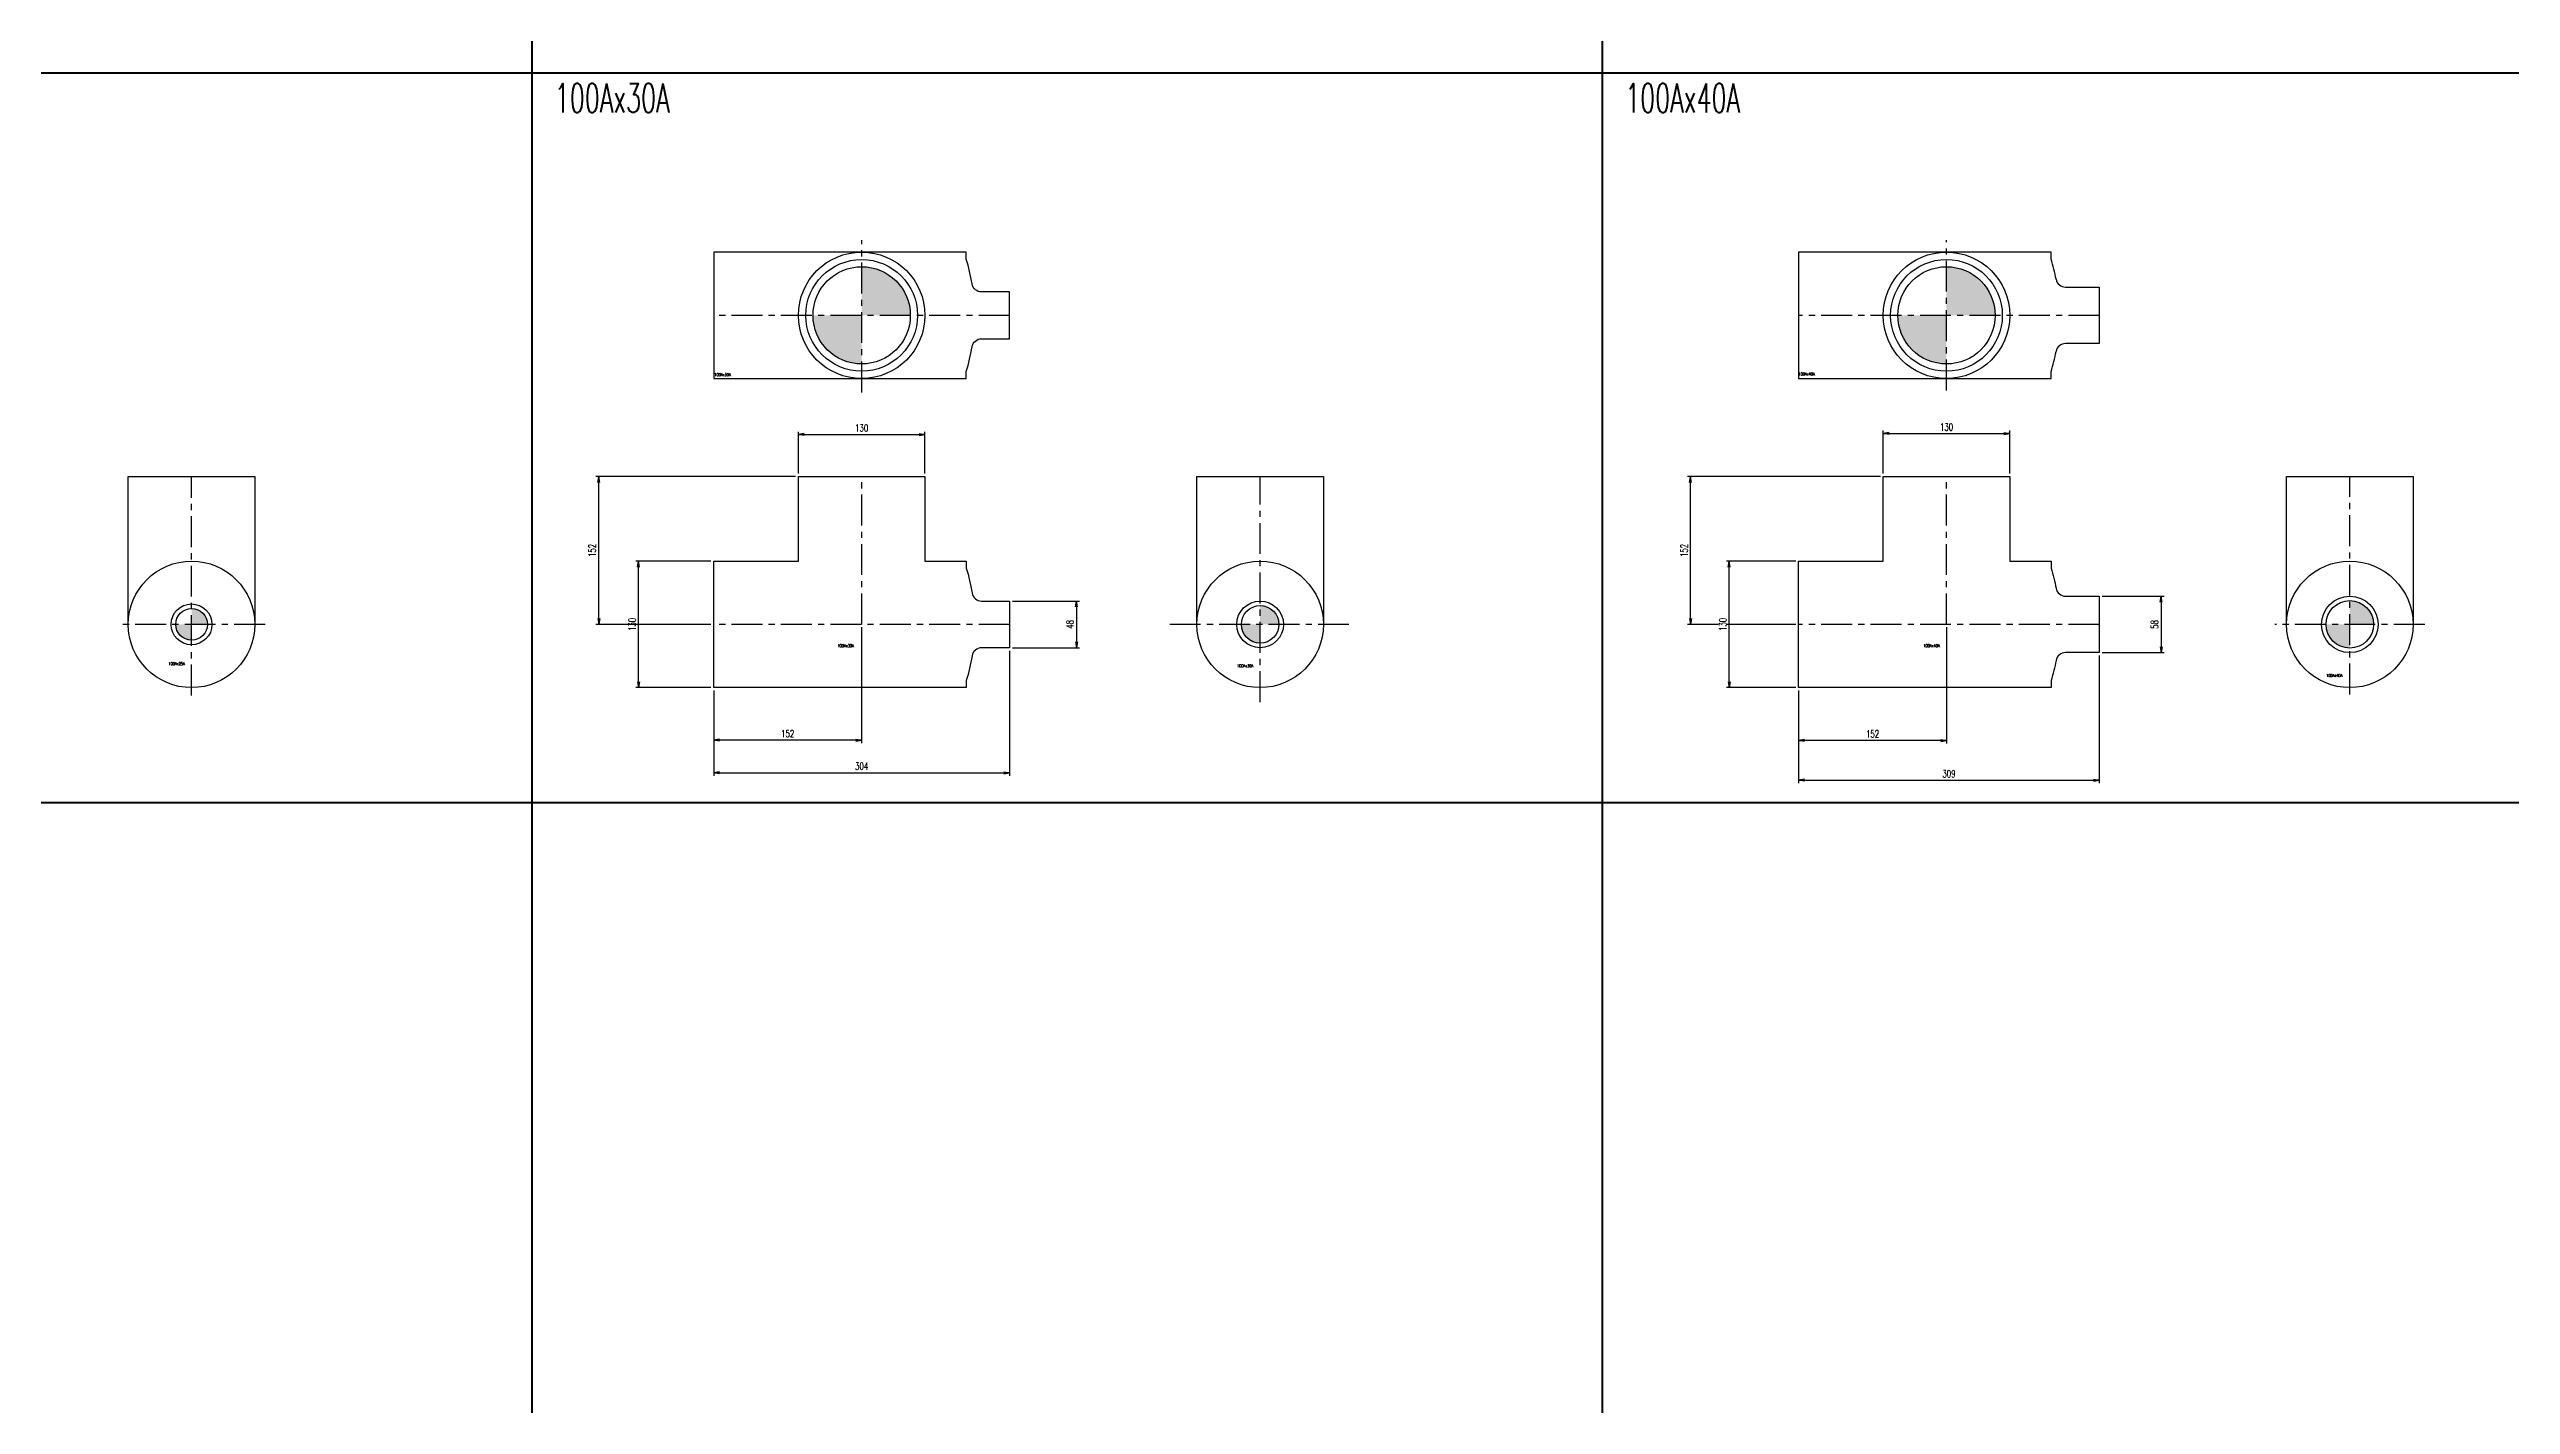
# Model space of a CAD drawing. Header units: millimetres. Extents: x 1711 to 90196, y -23291 to 8516.
# Drawn here: x 84200 to 86730, y -1022 to 372 of the extents above; entities that cross this region are included whole.
import ezdxf
from ezdxf.enums import TextEntityAlignment as Align

# ---------------------------------------------------------------- set-up
doc = ezdxf.new("R2010")
doc.units = ezdxf.units.MM
doc.header["$PDMODE"] = 35
doc.linetypes.add('CENTER', pattern=[50.8, 31.75, -6.35, 6.35, -6.35])
doc.layers.add('line', color=153, linetype='Continuous', lineweight=50)
for name, color, linetype in [('寸法', 2, 'Continuous'), ('配管-CVP', 4, 'Continuous'), ('＃配管（PVC)', 21, 'Continuous')]:
    doc.layers.add(name, color=color, linetype=linetype)
doc.styles.add('kpk', font='romans.shx', dxfattribs={"width": 0.7, "bigfont": 'extfont2.shx'})
doc.styles.get("Standard").update_dxf_attribs({"font": 'romans.shx', "bigfont": 'extfont.shx'})
doc.dimstyles.new('KPK-3', dxfattribs={"dimscale": 3, "dimtxt": 2.5, "dimasz": 2, "dimexe": 1, "dimexo": 1, "dimgap": 1, "dimtad": 3, "dimdec": 1, "dimdsep": 46, "dimtxsty": 'kpk', "dimblk": 'OPEN', "dimcen": 2.5, "dimclrd": 2, "dimclre": 2, "dimclrt": 4, "dimadec": 1, "dimazin": 2, "dimtfac": 1, "dimtdec": 1, "dimtmove": 0, "dimatfit": 2, "dimldrblk": 'OPEN', "dimfxl": 0, "dimlwd": -1, "dimlwe": -1, "dimarcsym": 0})

# ---------------------------------------------------------------- blocks, each defined once
blk = doc.blocks.new('_Open')
at = {"color": 0, "linetype": 'ByBlock', "lineweight": -2}
for p, q in [((-1, 0.17), (0, 0)), ((-1, -0.17), (0, 0)), ((0, 0), (-1, 0))]:
    blk.add_line(p, q, dxfattribs=at)
blk = doc.blocks.new('*D1989')
at = {"layer": 'Defpoints', "color": 0, "transparency": 16777216}
for p in [(84805.7, -154.4), (84882.9, -154.4), (84882.9, -284.4)]:
    blk.add_point(p, dxfattribs=at)
at = {"layer": '寸法', "color": 2, "transparency": 16777216}
for p, q in [((84879.9, -154.4), (84802.7, -154.4)), ((84805.7, -278.4), (84805.7, -160.4)), ((84879.9, -284.4), (84802.7, -284.4))]:
    blk.add_line(p, q, dxfattribs=at)
at = {"layer": '寸法', "color": 2, "transparency": 16777216, "xscale": 6, "yscale": 6, "zscale": 6}
for p, rotation in [((84805.7, -154.4), 90), ((84805.7, -284.4), 270)]:
    blk.add_blockref('_Open', p, dxfattribs=dict(at, rotation=rotation))
at = {"layer": '寸法', "color": 4, "transparency": 16777216, "insert": (84799, -219.4), "char_height": 7.5, "attachment_point": 5, "rotation": 90, "style": 'kpk', "bg_fill": 3, "box_fill_scale": 1.1, "bg_fill_color": 256, "bg_fill_true_color": 13158600, "bg_fill_transparency": 0}
blk.add_mtext('130', dxfattribs=at)
blk = doc.blocks.new('*D1990')
at = {"layer": 'Defpoints', "color": 0, "transparency": 16777216}
for p in [(84764.7, -67.4), (84969.9, -67.4), (84882.9, -219.4)]:
    blk.add_point(p, dxfattribs=at)
at = {"layer": '寸法', "color": 2, "transparency": 16777216}
for p, q in [((84966.9, -67.4), (84761.7, -67.4)), ((84764.7, -213.4), (84764.7, -73.4)), ((84879.9, -219.4), (84761.7, -219.4))]:
    blk.add_line(p, q, dxfattribs=at)
at = {"layer": '寸法', "color": 2, "transparency": 16777216, "xscale": 6, "yscale": 6, "zscale": 6}
for p, rotation in [((84764.7, -67.4), 90), ((84764.7, -219.4), 270)]:
    blk.add_blockref('_Open', p, dxfattribs=dict(at, rotation=rotation))
at = {"layer": '寸法', "color": 4, "transparency": 16777216, "insert": (84758, -143.4), "char_height": 7.5, "attachment_point": 5, "rotation": 90, "style": 'kpk', "bg_fill": 3, "box_fill_scale": 1.1, "bg_fill_color": 256, "bg_fill_true_color": 13158600, "bg_fill_transparency": 0}
blk.add_mtext('152', dxfattribs=at)
blk = doc.blocks.new('*D1991')
at = {"layer": 'Defpoints', "color": 0, "transparency": 16777216}
for p in [(85034.9, -219.4), (84882.9, -284.4), (84882.9, -338.5)]:
    blk.add_point(p, dxfattribs=at)
at = {"layer": '寸法', "color": 2, "transparency": 16777216}
for p, q in [((85034.9, -222.4), (85034.9, -341.5)), ((84882.9, -287.4), (84882.9, -341.5)), ((85028.9, -338.5), (84888.9, -338.5))]:
    blk.add_line(p, q, dxfattribs=at)
at = {"layer": '寸法', "color": 2, "transparency": 16777216, "xscale": 6, "yscale": 6, "zscale": 6, "rotation": 180}
blk.add_blockref('_Open', (84882.9, -338.5), dxfattribs=at)
at = {"layer": '寸法', "color": 2, "transparency": 16777216, "xscale": 6, "yscale": 6, "zscale": 6}
blk.add_blockref('_Open', (85034.9, -338.5), dxfattribs=at)
at = {"layer": '寸法', "color": 4, "transparency": 16777216, "insert": (84958.9, -331.7), "char_height": 7.5, "attachment_point": 5, "style": 'kpk', "bg_fill": 3, "box_fill_scale": 1.1, "bg_fill_color": 256, "bg_fill_true_color": 13158600, "bg_fill_transparency": 0}
blk.add_mtext('152', dxfattribs=at)
blk = doc.blocks.new('*D1992')
at = {"layer": 'Defpoints', "color": 0, "transparency": 16777216}
for p in [(85186.9, -195.4), (85186.9, -243.4), (85255.8, -243.4)]:
    blk.add_point(p, dxfattribs=at)
at = {"layer": '寸法', "color": 2, "transparency": 16777216}
for p, q in [((85189.9, -195.4), (85258.8, -195.4)), ((85255.8, -201.4), (85255.8, -237.4)), ((85189.9, -243.4), (85258.8, -243.4))]:
    blk.add_line(p, q, dxfattribs=at)
at = {"layer": '寸法', "color": 2, "transparency": 16777216, "xscale": 6, "yscale": 6, "zscale": 6}
for p, rotation in [((85255.8, -195.4), 90), ((85255.8, -243.4), 270)]:
    blk.add_blockref('_Open', p, dxfattribs=dict(at, rotation=rotation))
at = {"layer": '寸法', "color": 4, "transparency": 16777216, "insert": (85249, -219.4), "char_height": 7.5, "attachment_point": 5, "rotation": 90, "style": 'kpk', "bg_fill": 3, "box_fill_scale": 1.1, "bg_fill_color": 256, "bg_fill_true_color": 13158600, "bg_fill_transparency": 0}
blk.add_mtext('48', dxfattribs=at)
blk = doc.blocks.new('*D1993')
at = {"layer": 'Defpoints', "color": 0, "transparency": 16777216}
for p in [(85186.9, -243.4), (84882.9, -284.4), (85186.9, -371.9)]:
    blk.add_point(p, dxfattribs=at)
at = {"layer": '寸法', "color": 2, "transparency": 16777216}
for p, q in [((85186.9, -246.4), (85186.9, -374.9)), ((84882.9, -287.4), (84882.9, -374.9)), ((84888.9, -371.9), (85180.9, -371.9))]:
    blk.add_line(p, q, dxfattribs=at)
at = {"layer": '寸法', "color": 2, "transparency": 16777216, "xscale": 6, "yscale": 6, "zscale": 6, "rotation": 180}
blk.add_blockref('_Open', (84882.9, -371.9), dxfattribs=at)
at = {"layer": '寸法', "color": 2, "transparency": 16777216, "xscale": 6, "yscale": 6, "zscale": 6}
blk.add_blockref('_Open', (85186.9, -371.9), dxfattribs=at)
at = {"layer": '寸法', "color": 4, "transparency": 16777216, "insert": (85034.9, -365.1), "char_height": 7.5, "attachment_point": 5, "style": 'kpk', "bg_fill": 3, "box_fill_scale": 1.1, "bg_fill_color": 256, "bg_fill_true_color": 13158600, "bg_fill_transparency": 0}
blk.add_mtext('304', dxfattribs=at)
blk = doc.blocks.new('*D1994')
at = {"layer": 'Defpoints', "color": 0, "transparency": 16777216}
for p in [(85886.7, -67.4), (86084.7, -67.4), (85997.7, -219.4)]:
    blk.add_point(p, dxfattribs=at)
at = {"layer": '寸法', "color": 2, "transparency": 16777216}
for p, q in [((86081.7, -67.4), (85883.7, -67.4)), ((85886.7, -213.4), (85886.7, -73.4)), ((85994.7, -219.4), (85883.7, -219.4))]:
    blk.add_line(p, q, dxfattribs=at)
at = {"layer": '寸法', "color": 2, "transparency": 16777216, "xscale": 6, "yscale": 6, "zscale": 6}
for p, rotation in [((85886.7, -67.4), 90), ((85886.7, -219.4), 270)]:
    blk.add_blockref('_Open', p, dxfattribs=dict(at, rotation=rotation))
at = {"layer": '寸法', "color": 4, "transparency": 16777216, "insert": (85880, -143.4), "char_height": 7.5, "attachment_point": 5, "rotation": 90, "style": 'kpk', "bg_fill": 3, "box_fill_scale": 1.1, "bg_fill_color": 256, "bg_fill_true_color": 13158600, "bg_fill_transparency": 0}
blk.add_mtext('152', dxfattribs=at)
blk = doc.blocks.new('*D1995')
at = {"layer": 'Defpoints', "color": 0, "transparency": 16777216}
for p in [(85099.9, -24.3), (84969.9, -67.4), (85099.9, -67.4)]:
    blk.add_point(p, dxfattribs=at)
at = {"layer": '寸法', "color": 2, "transparency": 16777216}
for p, q in [((84969.9, -64.4), (84969.9, -21.3)), ((84975.9, -24.3), (85093.9, -24.3)), ((85099.9, -64.4), (85099.9, -21.3))]:
    blk.add_line(p, q, dxfattribs=at)
at = {"layer": '寸法', "color": 2, "transparency": 16777216, "xscale": 6, "yscale": 6, "zscale": 6, "rotation": 180}
blk.add_blockref('_Open', (84969.9, -24.3), dxfattribs=at)
at = {"layer": '寸法', "color": 2, "transparency": 16777216, "xscale": 6, "yscale": 6, "zscale": 6}
blk.add_blockref('_Open', (85099.9, -24.3), dxfattribs=at)
at = {"layer": '寸法', "color": 4, "transparency": 16777216, "insert": (85034.9, -17.5), "char_height": 7.5, "attachment_point": 5, "style": 'kpk', "bg_fill": 3, "box_fill_scale": 1.1, "bg_fill_color": 256, "bg_fill_true_color": 13158600, "bg_fill_transparency": 0}
blk.add_mtext('130', dxfattribs=at)
blk = doc.blocks.new('*D1996')
at = {"layer": 'Defpoints', "color": 0, "transparency": 16777216}
for p in [(85926.5, -154.4), (85997.7, -154.4), (85997.7, -284.4)]:
    blk.add_point(p, dxfattribs=at)
at = {"layer": '寸法', "color": 2, "transparency": 16777216}
for p, q in [((85994.7, -154.4), (85923.5, -154.4)), ((85926.5, -278.4), (85926.5, -160.4)), ((85994.7, -284.4), (85923.5, -284.4))]:
    blk.add_line(p, q, dxfattribs=at)
at = {"layer": '寸法', "color": 2, "transparency": 16777216, "xscale": 6, "yscale": 6, "zscale": 6}
for p, rotation in [((85926.5, -154.4), 90), ((85926.5, -284.4), 270)]:
    blk.add_blockref('_Open', p, dxfattribs=dict(at, rotation=rotation))
at = {"layer": '寸法', "color": 4, "transparency": 16777216, "insert": (85919.8, -219.4), "char_height": 7.5, "attachment_point": 5, "rotation": 90, "style": 'kpk', "bg_fill": 3, "box_fill_scale": 1.1, "bg_fill_color": 256, "bg_fill_true_color": 13158600, "bg_fill_transparency": 0}
blk.add_mtext('130', dxfattribs=at)
blk = doc.blocks.new('*D1997')
at = {"layer": 'Defpoints', "color": 0, "transparency": 16777216}
for p in [(86149.7, -219.4), (85997.7, -284.4), (85997.7, -338.8)]:
    blk.add_point(p, dxfattribs=at)
at = {"layer": '寸法', "color": 2, "transparency": 16777216}
for p, q in [((86149.7, -222.4), (86149.7, -341.8)), ((85997.7, -287.4), (85997.7, -341.8)), ((86143.7, -338.8), (86003.7, -338.8))]:
    blk.add_line(p, q, dxfattribs=at)
at = {"layer": '寸法', "color": 2, "transparency": 16777216, "xscale": 6, "yscale": 6, "zscale": 6, "rotation": 180}
blk.add_blockref('_Open', (85997.7, -338.8), dxfattribs=at)
at = {"layer": '寸法', "color": 2, "transparency": 16777216, "xscale": 6, "yscale": 6, "zscale": 6}
blk.add_blockref('_Open', (86149.7, -338.8), dxfattribs=at)
at = {"layer": '寸法', "color": 4, "transparency": 16777216, "insert": (86073.7, -332), "char_height": 7.5, "attachment_point": 5, "style": 'kpk', "bg_fill": 3, "box_fill_scale": 1.1, "bg_fill_color": 256, "bg_fill_true_color": 13158600, "bg_fill_transparency": 0}
blk.add_mtext('152', dxfattribs=at)
blk = doc.blocks.new('*D1998')
at = {"layer": 'Defpoints', "color": 0, "transparency": 16777216}
for p in [(86306.7, -190.4), (86306.7, -248.4), (86370.2, -248.4)]:
    blk.add_point(p, dxfattribs=at)
at = {"layer": '寸法', "color": 2, "transparency": 16777216}
for p, q in [((86309.7, -190.4), (86373.2, -190.4)), ((86370.2, -196.4), (86370.2, -242.4)), ((86309.7, -248.4), (86373.2, -248.4))]:
    blk.add_line(p, q, dxfattribs=at)
at = {"layer": '寸法', "color": 2, "transparency": 16777216, "xscale": 6, "yscale": 6, "zscale": 6}
for p, rotation in [((86370.2, -190.4), 90), ((86370.2, -248.4), 270)]:
    blk.add_blockref('_Open', p, dxfattribs=dict(at, rotation=rotation))
at = {"layer": '寸法', "color": 4, "transparency": 16777216, "insert": (86363.5, -219.4), "char_height": 7.5, "attachment_point": 5, "rotation": 90, "style": 'kpk', "bg_fill": 3, "box_fill_scale": 1.1, "bg_fill_color": 256, "bg_fill_true_color": 13158600, "bg_fill_transparency": 0}
blk.add_mtext('58', dxfattribs=at)
blk = doc.blocks.new('*D1999')
at = {"layer": 'Defpoints', "color": 0, "transparency": 16777216}
for p in [(86306.7, -248.4), (85997.7, -284.4), (86306.7, -379.6)]:
    blk.add_point(p, dxfattribs=at)
at = {"layer": '寸法', "color": 2, "transparency": 16777216}
for p, q in [((86306.7, -251.4), (86306.7, -382.6)), ((85997.7, -287.4), (85997.7, -382.6)), ((86003.7, -379.6), (86300.7, -379.6))]:
    blk.add_line(p, q, dxfattribs=at)
at = {"layer": '寸法', "color": 2, "transparency": 16777216, "xscale": 6, "yscale": 6, "zscale": 6, "rotation": 180}
blk.add_blockref('_Open', (85997.7, -379.6), dxfattribs=at)
at = {"layer": '寸法', "color": 2, "transparency": 16777216, "xscale": 6, "yscale": 6, "zscale": 6}
blk.add_blockref('_Open', (86306.7, -379.6), dxfattribs=at)
at = {"layer": '寸法', "color": 4, "transparency": 16777216, "insert": (86152.2, -372.9), "char_height": 7.5, "attachment_point": 5, "style": 'kpk', "bg_fill": 3, "box_fill_scale": 1.1, "bg_fill_color": 256, "bg_fill_true_color": 13158600, "bg_fill_transparency": 0}
blk.add_mtext('309', dxfattribs=at)
blk = doc.blocks.new('*D2001')
at = {"layer": 'Defpoints', "color": 0, "transparency": 16777216}
for p in [(86214.7, -23.2), (86084.7, -67.4), (86214.7, -67.4)]:
    blk.add_point(p, dxfattribs=at)
at = {"layer": '寸法', "color": 2, "transparency": 16777216}
for p, q in [((86084.7, -64.4), (86084.7, -20.2)), ((86090.7, -23.2), (86208.7, -23.2)), ((86214.7, -64.4), (86214.7, -20.2))]:
    blk.add_line(p, q, dxfattribs=at)
at = {"layer": '寸法', "color": 2, "transparency": 16777216, "xscale": 6, "yscale": 6, "zscale": 6, "rotation": 180}
blk.add_blockref('_Open', (86084.7, -23.2), dxfattribs=at)
at = {"layer": '寸法', "color": 2, "transparency": 16777216, "xscale": 6, "yscale": 6, "zscale": 6}
blk.add_blockref('_Open', (86214.7, -23.2), dxfattribs=at)
at = {"layer": '寸法', "color": 4, "transparency": 16777216, "insert": (86149.7, -16.5), "char_height": 7.5, "attachment_point": 5, "style": 'kpk', "bg_fill": 3, "box_fill_scale": 1.1, "bg_fill_color": 256, "bg_fill_true_color": 13158600, "bg_fill_transparency": 0}
blk.add_mtext('130', dxfattribs=at)
blk = doc.blocks.new('A$C8e9c73af')
at = {"layer": 'line'}
for p, q in [((12220, -100), (12220, -5360)), ((13320, -100), (13320, -5360))]:
    blk.add_line(p, q, dxfattribs=at)
for points in [[(0, -1260), (60, -1260), (1160, -1260), (2260, -1260), (3360, -1260), (4460, -1260), (5560, -1260), (6660, -1260), (7760, -1260), (8860, -1260), (8920, -1260), (10020, -1260), (11120, -1260), (12220, -1260), (13320, -1260), (14420, -1260), (15520, -1260), (16620, -1260), (17720, -1260)], [(0, -2010), (60, -2010), (1160, -2010), (2260, -2010), (3360, -2010), (4460, -2010), (5560, -2010), (6660, -2010), (7760, -2010), (8860, -2010), (8920, -2010), (10020, -2010), (11120, -2010), (12220, -2010), (13320, -2010), (14420, -2010), (15520, -2010), (16620, -2010), (17720, -2010)]]:
    blk.add_lwpolyline(points, dxfattribs=at)
at = {"layer": 'line', "char_height": 30, "attachment_point": 4}
for s, insert in [('{\\W0.6;100Ax30A}', (12243.6, -1285.9)), ('{\\W0.6;100Ax40A}', (13343.6, -1285.9))]:
    blk.add_mtext(s, dxfattribs=dict(at, insert=insert))
blk = doc.blocks.new('100Ax25A-TS_BT『L型』-側面')
at = {"layer": '＃配管（PVC)', "linetype": 'ByBlock'}
h = blk.add_hatch(color=252, dxfattribs=at)
h.dxf.hatch_style = 1
h.paths.add_polyline_path([(0, 0), (16.3, 0, 0.414214), (0, 16.3)])
h.paths.add_polyline_path([(-16.3, 0, 0.414214), (0, -16.3), (0, 0)])
at = {"layer": '＃配管（PVC)', "color": 2, "linetype": 'CENTER'}
for p, q in [((0, -73), (0, 152)), ((75.5, 0), (-75.5, 0))]:
    blk.add_line(p, q, dxfattribs=at)
at = {"layer": '＃配管（PVC)', "color": 0, "linetype": 'ByBlock'}
blk.add_lwpolyline([(-65, 0), (-65, 152), (65, 152), (65, 0)], dxfattribs=at)
for radius in [65, 21, 16.3]:
    blk.add_circle((0, 0), radius, dxfattribs=at)
at = {"layer": '＃配管（PVC)', "color": 6, "style": 'kpk', "width": 0.7}
blk.add_text('100Ax25A', height=3, dxfattribs=at).set_placement((-15.3, -39), align=Align.TOP_CENTER)
blk = doc.blocks.new('100Ax30A-TS_BT『L型』-上面')
at = {"layer": '＃配管（PVC)', "linetype": 'ByBlock'}
h = blk.add_hatch(color=252, dxfattribs=at)
h.dxf.hatch_style = 1
h.paths.add_polyline_path([(50, 0, 0.414214), (0, 50), (0, 0)])
h.paths.add_polyline_path([(0, 0), (-50, 0, 0.414214), (0, -50)])
at = {"layer": '＃配管（PVC)', "color": 2, "linetype": 'CENTER'}
for p, q in [((0, -79.2), (0, 77.2)), ((152, 0), (-152, 0))]:
    blk.add_line(p, q, dxfattribs=at)
at = {"layer": '＃配管（PVC)', "color": 0, "linetype": 'ByBlock'}
blk.add_lwpolyline([(123.3, 24, -0.367506), (113.4, 32.4, 0.032706), (107.5, 57.8), (107.5, 65), (-152, 65), (-152, -65), (107.5, -65), (107.5, -57.8, 0.032706), (113.4, -32.4, -0.367506), (123.3, -24), (152, -24), (152, 24)], format="xyb", close=True, dxfattribs=at)
for radius in [65, 57.4, 50]:
    blk.add_circle((0, 0), radius, dxfattribs=at)
at = {"layer": '＃配管（PVC)', "color": 6, "style": 'kpk', "width": 0.7}
blk.add_text('100Ax30A', height=3, dxfattribs=at).set_placement((-142.9, -59.5), align=Align.TOP_CENTER)
blk = doc.blocks.new('100Ax30A-TS_BT『L型』-正面')
at = {"layer": '＃配管（PVC)', "color": 2, "linetype": 'CENTER'}
for p, q in [((0, 0), (0, 152)), ((152, 0), (-152, 0))]:
    blk.add_line(p, q, dxfattribs=at)
at = {"layer": '＃配管（PVC)', "color": 0, "linetype": 'ByBlock'}
blk.add_lwpolyline([(123.3, -24, 0.367506), (113.4, -32.4, -0.032706), (107.5, -57.8), (107.5, -65), (-152, -65), (-152, 65), (-65, 65), (-65, 152), (65, 152), (65, 65), (107.5, 65), (107.5, 57.8, -0.032706), (113.4, 32.4, 0.367506), (123.3, 24), (152, 24), (152, -24)], format="xyb", close=True, dxfattribs=at)
at = {"layer": '＃配管（PVC)', "color": 6, "style": 'kpk', "width": 0.7}
blk.add_text('100Ax30A', height=3, dxfattribs=at).set_placement((-16.4, -20.5), align=Align.TOP_CENTER)
blk = doc.blocks.new('100Ax30A-TS_BT『L型』-側面')
at = {"layer": '＃配管（PVC)', "linetype": 'ByBlock'}
h = blk.add_hatch(color=252, dxfattribs=at)
h.dxf.hatch_style = 1
h.paths.add_polyline_path([(0, 0), (19.3, 0, 0.414214), (0, 19.3)])
h.paths.add_polyline_path([(0, 0), (-19.3, 0, 0.414214), (0, -19.3)])
at = {"layer": '＃配管（PVC)', "color": 2, "linetype": 'CENTER'}
for p, q in [((0, -80), (0, 152)), ((91.3, 0), (-93.3, 0))]:
    blk.add_line(p, q, dxfattribs=at)
at = {"layer": '＃配管（PVC)', "color": 0, "linetype": 'ByBlock'}
blk.add_lwpolyline([(-65, 0), (-65, 152), (65, 152), (65, 0)], dxfattribs=at)
for radius in [65, 24, 19.3]:
    blk.add_circle((0, 0), radius, dxfattribs=at)
at = {"layer": '＃配管（PVC)', "color": 6, "style": 'kpk', "width": 0.7}
blk.add_text('100Ax30A', height=3, dxfattribs=at).set_placement((-15.3, -41.1), align=Align.TOP_CENTER)
blk = doc.blocks.new('100Ax40A-TS_BT『L型』-上面')
at = {"layer": '＃配管（PVC)', "linetype": 'ByBlock'}
h = blk.add_hatch(color=252, dxfattribs=at)
h.dxf.hatch_style = 1
h.paths.add_polyline_path([(0, 0), (50, 0, 0.414214), (0, 50)])
h.paths.add_polyline_path([(0, 0), (-50, 0, 0.414214), (0, -50)])
at = {"layer": '＃配管（PVC)', "color": 2, "linetype": 'CENTER'}
for p, q in [((0, -77.2), (0, 77.2)), ((157, 0), (-152, 0))]:
    blk.add_line(p, q, dxfattribs=at)
at = {"layer": '＃配管（PVC)', "color": 0, "linetype": 'ByBlock'}
for points in [[(112.6, 37.1, 0.026656), (107.5, 57.8), (107.5, 65), (-152, 65), (-152, -65), (107.5, -65), (107.5, -57.8, 0.026656), (112.6, -37.1)], [(112.6, 37.1, 0.360661), (122.4, 29), (157, 29), (157, -29), (122.4, -29, 0.360661), (112.6, -37.1)]]:
    blk.add_lwpolyline(points, format="xyb", dxfattribs=at)
for radius in [65, 57.4, 50]:
    blk.add_circle((0, 0), radius, dxfattribs=at)
at = {"layer": '＃配管（PVC)', "color": 6, "style": 'kpk', "width": 0.7}
blk.add_text('100Ax40A', height=3, dxfattribs=at).set_placement((-143.7, -58.8), align=Align.TOP_CENTER)
blk = doc.blocks.new('100Ax40A-TS_BT『L型』-正面')
at = {"layer": '＃配管（PVC)', "color": 2, "linetype": 'CENTER'}
for p, q in [((0, 0), (0, 152)), ((157, 0), (-152, 0))]:
    blk.add_line(p, q, dxfattribs=at)
at = {"layer": '＃配管（PVC)', "color": 0, "linetype": 'ByBlock'}
for points in [[(112.6, -37.1, -0.026656), (107.5, -57.8), (107.5, -65), (-152, -65), (-152, 65), (-65, 65), (-65, 152), (65, 152), (65, 65), (107.5, 65), (107.5, 57.8, -0.026656), (112.6, 37.1)], [(112.6, 37.1, 0.360661), (122.4, 29), (157, 29), (157, -29), (122.4, -29, 0.360661), (112.6, -37.1)]]:
    blk.add_lwpolyline(points, format="xyb", dxfattribs=at)
at = {"layer": '＃配管（PVC)', "color": 6, "style": 'kpk', "width": 0.7}
blk.add_text('100Ax40A', height=3, dxfattribs=at).set_placement((-15.3, -20.5), align=Align.TOP_CENTER)
blk = doc.blocks.new('100Ax40A-TS_BT『L型』-側面')
at = {"layer": '＃配管（PVC)', "linetype": 'ByBlock'}
h = blk.add_hatch(color=252, dxfattribs=at)
h.dxf.hatch_style = 1
h.paths.add_polyline_path([(24.4, 0, 0.414214), (0, 24.4), (0, 0)])
h.paths.add_polyline_path([(0, 0), (-24.4, 0, 0.414214), (0, -24.4)])
at = {"layer": '＃配管（PVC)', "color": 2, "linetype": 'CENTER'}
for p, q in [((0, -72), (0, 152)), ((77, 0), (-77, 0))]:
    blk.add_line(p, q, dxfattribs=at)
at = {"layer": '＃配管（PVC)', "color": 0, "linetype": 'ByBlock'}
blk.add_lwpolyline([(-65, 0), (-65, 152), (65, 152), (65, 0)], dxfattribs=at)
for radius in [65, 29, 24.4]:
    blk.add_circle((0, 0), radius, dxfattribs=at)
at = {"layer": '＃配管（PVC)', "color": 6, "style": 'kpk', "width": 0.7}
blk.add_text('100Ax40A', height=3, dxfattribs=at).set_placement((-15.8, -51), align=Align.TOP_CENTER)

msp = doc.modelspace()

# ---------------------------------------------------------------- block references
at = {"layer": '配管-CVP', "linetype": 'ByBlock'}
for name, p in [('100Ax30A-TS_BT『L型』-上面', (85034.9129, 98.3049)), ('100Ax40A-TS_BT『L型』-上面', (86149.6667, 98.3049)), ('100Ax25A-TS_BT『L型』-側面', (84346.2747, -219.3756)), ('100Ax30A-TS_BT『L型』-側面', (85444.3637, -219.3756)), ('100Ax40A-TS_BT『L型』-側面', (86564.1175, -219.3756))]:
    msp.add_blockref(name, p, dxfattribs=at)

# ---------------------------------------------------------------- dimensions: what is measured, and where the dimension line sits
at = {"layer": '寸法'}
for base, p1, p2, picture, middle in [((85886.7218, -67.3756), (85997.6667, -219.3756), (86084.6667, -67.3756), '*D1994', (85879.9718, -143.3756)), ((84805.7322, -154.3756), (84882.9129, -284.3756), (84882.9129, -154.3756), '*D1989', (84798.9822, -219.3756)), ((85255.799, -243.3756), (85186.9129, -195.3756), (85186.9129, -243.3756), '*D1992', (85249.049, -219.3756)), ((86370.2268, -248.3756), (86306.6667, -190.3756), (86306.6667, -248.3756), '*D1998', (86363.4768, -219.3756))]:
    dim = msp.add_linear_dim(base=base, p1=p1, p2=p2, angle=90, dimstyle='KPK-3', dxfattribs=at)
    dim.commit()
    dim.dimension.update_dxf_attribs({"geometry": picture, "text_midpoint": middle})

# ---------------------------------------------------------------- next in the draw order: dimensions: what is measured, and where the dimension line sits
dim = msp.add_linear_dim(base=(86214.6667, -23.2128), p1=(86084.6667, -67.3756), p2=(86214.6667, -67.3756), dimstyle='KPK-3', dxfattribs=at)
dim.commit()
dim.dimension.update_dxf_attribs({"geometry": '*D2001', "text_midpoint": (86149.6667, -16.4628)})
for base, p1, p2, picture, middle in [((84764.7277, -67.3756), (84882.9129, -219.3756), (84969.9129, -67.3756), '*D1990', (84757.9777, -143.3756)), ((85926.5321, -154.3756), (85997.6667, -284.3756), (85997.6667, -154.3756), '*D1996', (85919.7821, -219.3756))]:
    dim = msp.add_linear_dim(base=base, p1=p1, p2=p2, angle=90, dimstyle='KPK-3', dxfattribs=at)
    dim.commit()
    dim.dimension.update_dxf_attribs({"geometry": picture, "text_midpoint": middle})

# ---------------------------------------------------------------- next in the draw order: dimensions: what is measured, and where the dimension line sits
for base, p1, p2, picture, middle in [((85099.9129, -24.2722), (84969.9129, -67.3756), (85099.9129, -67.3756), '*D1995', (85034.9129, -17.5222)), ((84882.9129, -338.4502), (85034.9129, -219.3756), (84882.9129, -284.3756), '*D1991', (84958.9129, -331.7002)), ((85997.6667, -338.7508), (86149.6667, -219.3756), (85997.6667, -284.3756), '*D1997', (86073.6667, -332.0008))]:
    dim = msp.add_linear_dim(base=base, p1=p1, p2=p2, dimstyle='KPK-3', dxfattribs=at)
    dim.commit()
    dim.dimension.update_dxf_attribs({"geometry": picture, "text_midpoint": middle})

# ---------------------------------------------------------------- next in the draw order: dimensions: what is measured, and where the dimension line sits
for base, p1, p2, picture, middle in [((85186.9129, -371.8814), (84882.9129, -284.3756), (85186.9129, -243.3756), '*D1993', (85034.9129, -365.1314)), ((86306.6667, -379.6393), (85997.6667, -284.3756), (86306.6667, -248.3756), '*D1999', (86152.1667, -372.8893))]:
    dim = msp.add_linear_dim(base=base, p1=p1, p2=p2, dimstyle='KPK-3', dxfattribs=at)
    dim.commit()
    dim.dimension.update_dxf_attribs({"geometry": picture, "text_midpoint": middle})

# ---------------------------------------------------------------- next in the draw order: block references
at = {"layer": 'line'}
msp.add_blockref('A$C8e9c73af', (72475.9035, 1607.5677), dxfattribs=at)
at = {"layer": '配管-CVP', "linetype": 'ByBlock'}
for name, p in [('100Ax30A-TS_BT『L型』-正面', (85034.9129, -219.3756)), ('100Ax40A-TS_BT『L型』-正面', (86149.6667, -219.3756))]:
    msp.add_blockref(name, p, dxfattribs=at)

doc.saveas('drawing.dxf')
